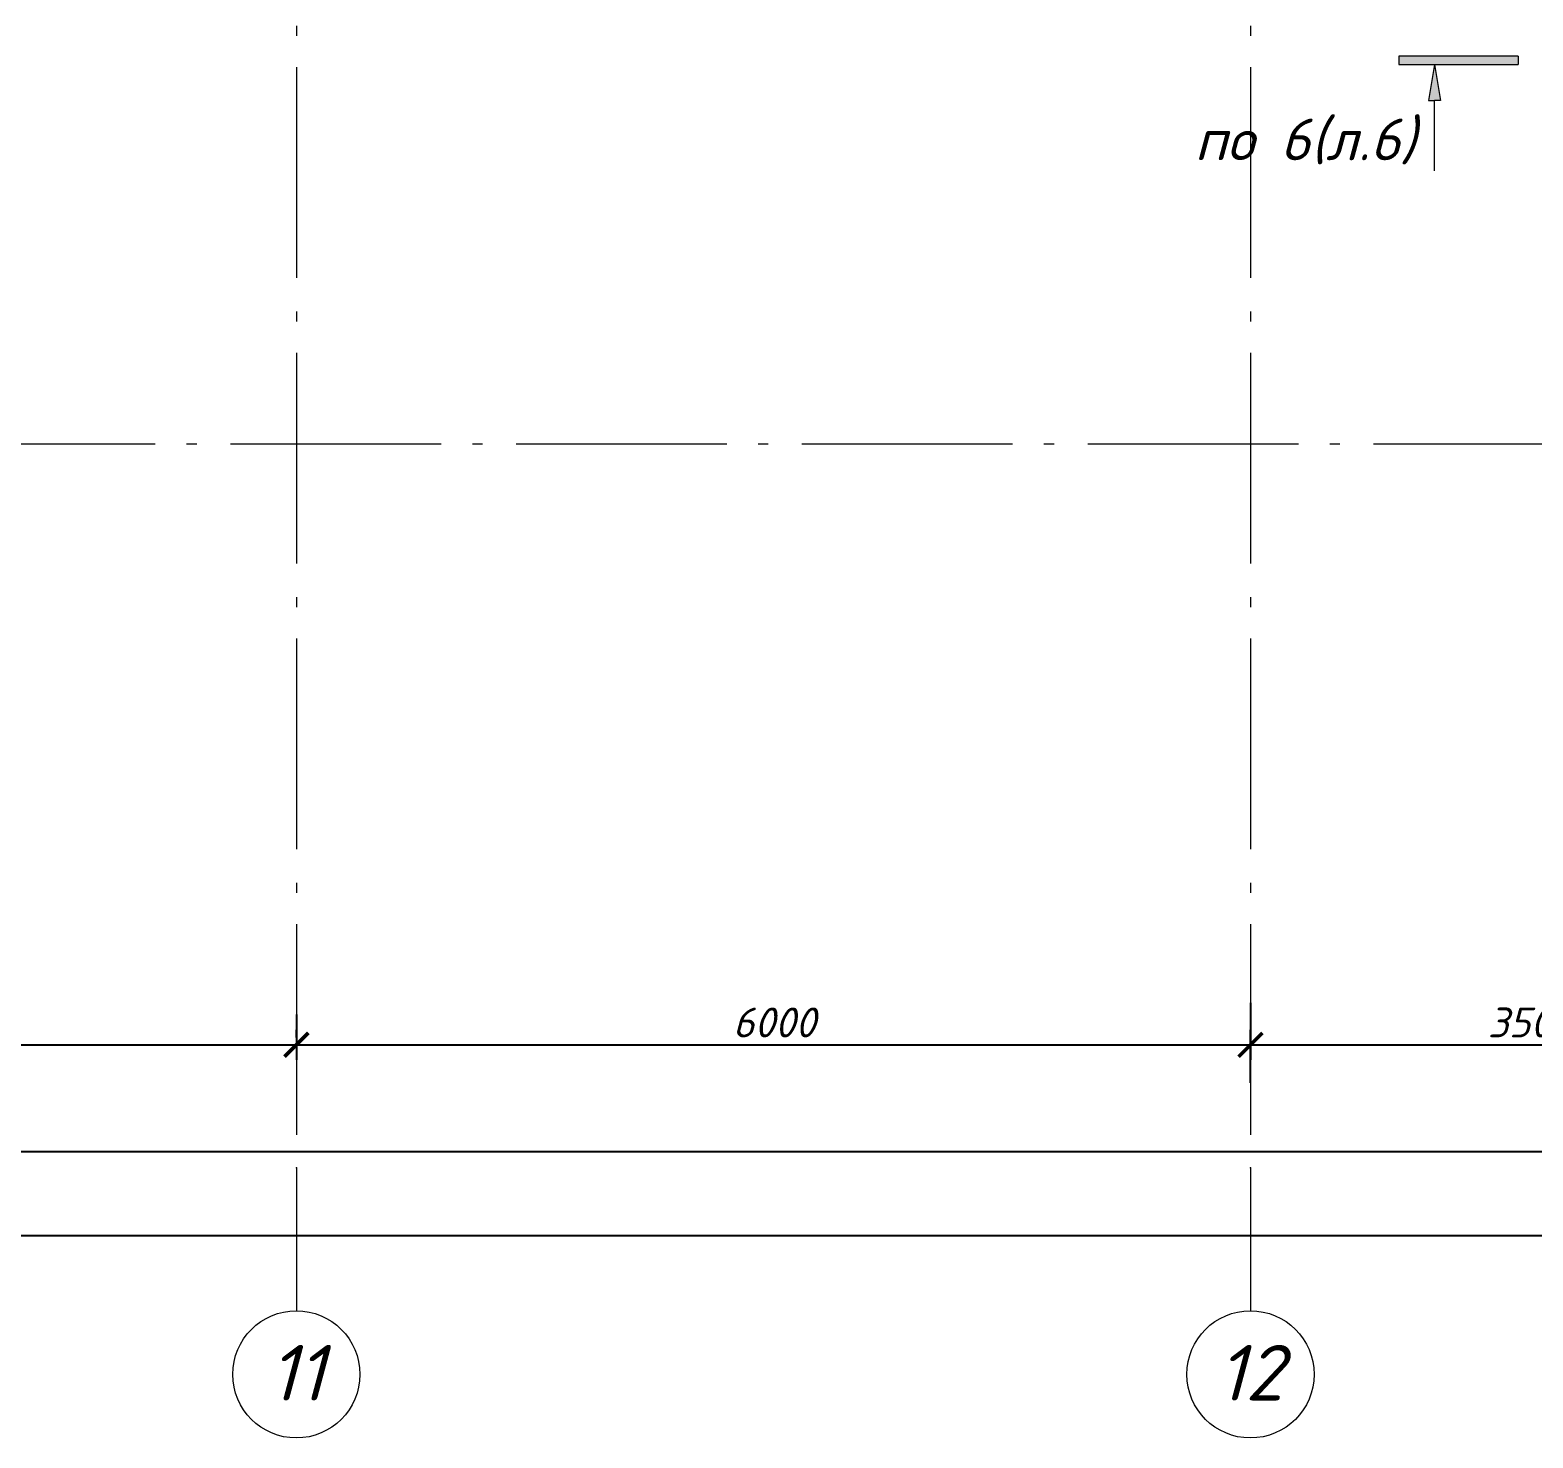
# Model space of a CAD drawing. Header units: millimetres. Extents: x -238377 to 196118, y -123284 to 30177.
# Drawn here: x -164176 to -154725, y -85462 to -76606 of the extents above; entities that cross this region are included whole.
import ezdxf
from ezdxf.enums import TextEntityAlignment as Align

# ---------------------------------------------------------------- set-up
doc = ezdxf.new("R2010")
doc.units = ezdxf.units.MM
doc.header["$MEASUREMENT"] = 0
doc.linetypes.add('Double Dashed', pattern=[1797.222233, 1325, -211.666656, 63.333344, -197.222233])
doc.layers.get('0').update_dxf_attribs({"lineweight": 5})
for name, color, linetype, lineweight in [('#Выноски', 150, 'Continuous', 15), ('#размеры', 7, 'Continuous', 5), ('оси_Ном._пера__96', 7, 'Continuous', 5), ('оси_Ном._пера__97', 7, 'Continuous', 20)]:
    doc.layers.add(name, color=color, linetype=linetype, lineweight=lineweight)
doc.layers.add('оси', color=7, linetype='Continuous')
doc.styles.get("Standard").update_dxf_attribs({"font": 'isocpeui.ttf'})
doc.styles.add('STEP PR', font='isocpeui.ttf')
doc.styles.add('СГЕНЕРИР_СТИЛЬ_3', font='gost_2_304-81_type.ttf')
doc.dimstyles.new('SPDS', dxfattribs={"dimscale": 10, "dimtxt": 2.5, "dimasz": 2, "dimexe": 1.25, "dimexo": 0.625, "dimtad": 1, "dimdec": 0, "dimrnd": 0.001, "dimtxsty": 'STEP PR', "dimblk": 'ARCHTICK', "dimcen": 2.5, "dimdle": 2, "dimclrd": 256, "dimclre": 256, "dimclrt": 7, "dimadec": 0, "dimazin": 2, "dimtfac": 0.75, "dimtdec": 0, "dimtmove": 1, "dimatfit": 3, "dimfxl": 1, "dimtolj": 1, "dimarcsym": 1})

# ---------------------------------------------------------------- blocks, each defined once
blk = doc.blocks.new('Стандартный маркер сетки_10')
at = {"layer": 'оси_Ном._пера__96', "linetype": 'Double Dashed'}
for p, q in [((900, 0), (20403.4, 0)), ((20403.4, 0), (21303.4, 0))]:
    blk.add_line(p, q, dxfattribs=at)
blk.add_point((20403.4, 0), dxfattribs=at)
blk.add_point((20403.4, 0), dxfattribs=at)
at = {"layer": 'оси_Ном._пера__97', "linetype": 'Continuous'}
blk.add_circle((21703.4, 0), 400, dxfattribs=at)
at = {"layer": 'оси_Ном._пера__96', "style": 'СГЕНЕРИР_СТИЛЬ_3'}
blk.add_attdef('AC_MarkerText_1', text='', height=350, rotation=90, dxfattribs=at).set_placement((21973.1, -173.1), align=Align.BOTTOM_LEFT)
blk = doc.blocks.new('Стандартный маркер сетки_11')
at = {"layer": 'оси_Ном._пера__96', "linetype": 'Double Dashed'}
for p, q in [((900, 0), (20403.4, 0)), ((20403.4, 0), (21303.4, 0))]:
    blk.add_line(p, q, dxfattribs=at)
blk.add_point((20403.4, 0), dxfattribs=at)
blk.add_point((20403.4, 0), dxfattribs=at)
at = {"layer": 'оси_Ном._пера__97', "linetype": 'Continuous'}
blk.add_circle((21703.4, 0), 400, dxfattribs=at)
at = {"layer": 'оси_Ном._пера__96', "style": 'СГЕНЕРИР_СТИЛЬ_3'}
blk.add_attdef('AC_MarkerText_1', text='', height=350, rotation=90, dxfattribs=at).set_placement((21973.1, -208.7), align=Align.BOTTOM_LEFT)
blk = doc.blocks.new('_ArchTick')
at = {"color": 0, "linetype": 'ByBlock', "const_width": 0.15}
blk.add_lwpolyline([(-0.5, -0.5), (0.5, 0.5)], dxfattribs=at)
blk = doc.blocks.new('*D24')
at = {"layer": '#размеры', "lineweight": -2, "transparency": 16777216}
for p, q in [((-214651.2, -83809.2), (-214651.2, -84283)), ((-147001.2, -83990.4), (-147001.2, -84283)), ((-214801.2, -84189.2), (-146851.2, -84189.2))]:
    blk.add_line(p, q, dxfattribs=at)
at = {"layer": 'Defpoints', "color": 0, "transparency": 16777216}
for p in [(-214651.2, -83762.3), (-147001.2, -83943.5), (-147001.2, -84189.2)]:
    blk.add_point(p, dxfattribs=at)
at = {"layer": '#размеры', "lineweight": -2, "transparency": 16777216, "xscale": 150, "yscale": 150, "zscale": 150, "rotation": 180}
blk.add_blockref('_ArchTick', (-214651.2, -84189.2), dxfattribs=at)
at = {"layer": '#размеры', "lineweight": -2, "transparency": 16777216, "xscale": 150, "yscale": 150, "zscale": 150}
blk.add_blockref('_ArchTick', (-147001.2, -84189.2), dxfattribs=at)
at = {"layer": '#размеры', "color": 7, "transparency": 16777216, "insert": (-180813.2, -84047.4), "char_height": 187.5, "attachment_point": 5, "style": 'STEP PR'}
blk.add_mtext('\\A1;67650', dxfattribs=at)
blk = doc.blocks.new('*D36')
at = {"layer": '#размеры', "lineweight": -2, "transparency": 16777216}
for p, q in [((-168501.2, -82650.6), (-168501.2, -83083)), ((-162501.2, -82799.6), (-162501.2, -83083)), ((-168651.2, -82989.2), (-162351.2, -82989.2))]:
    blk.add_line(p, q, dxfattribs=at)
at = {"layer": 'Defpoints', "color": 0, "transparency": 16777216}
for p in [(-168501.2, -82603.7), (-162501.2, -82752.8), (-162501.2, -82989.2)]:
    blk.add_point(p, dxfattribs=at)
at = {"layer": '#размеры', "lineweight": -2, "transparency": 16777216, "xscale": 150, "yscale": 150, "zscale": 150, "rotation": 180}
blk.add_blockref('_ArchTick', (-168501.2, -82989.2), dxfattribs=at)
at = {"layer": '#размеры', "lineweight": -2, "transparency": 16777216, "xscale": 150, "yscale": 150, "zscale": 150}
blk.add_blockref('_ArchTick', (-162501.2, -82989.2), dxfattribs=at)
at = {"layer": '#размеры', "color": 7, "transparency": 16777216, "insert": (-165496.4, -82848.6), "char_height": 187.5, "attachment_point": 5, "style": 'STEP PR'}
blk.add_mtext('\\A1;6000', dxfattribs=at)
blk = doc.blocks.new('*D37')
at = {"layer": '#размеры', "lineweight": -2, "transparency": 16777216}
for p, q in [((-162501.2, -82942.3), (-162501.2, -82895.5)), ((-156501.2, -83228.9), (-156501.2, -82895.5)), ((-162651.2, -82989.2), (-156351.2, -82989.2))]:
    blk.add_line(p, q, dxfattribs=at)
at = {"layer": 'Defpoints', "color": 0, "transparency": 16777216}
for p in [(-162501.2, -82989.2), (-156501.2, -82989.2), (-156501.2, -83275.8)]:
    blk.add_point(p, dxfattribs=at)
at = {"layer": '#размеры', "lineweight": -2, "transparency": 16777216, "xscale": 150, "yscale": 150, "zscale": 150, "rotation": 180}
blk.add_blockref('_ArchTick', (-162501.2, -82989.2), dxfattribs=at)
at = {"layer": '#размеры', "lineweight": -2, "transparency": 16777216, "xscale": 150, "yscale": 150, "zscale": 150}
blk.add_blockref('_ArchTick', (-156501.2, -82989.2), dxfattribs=at)
at = {"layer": '#размеры', "color": 7, "transparency": 16777216, "insert": (-159496.4, -82848.6), "char_height": 187.5, "attachment_point": 5, "style": 'STEP PR'}
blk.add_mtext('\\A1;6000', dxfattribs=at)
blk = doc.blocks.new('*D38')
at = {"layer": '#размеры', "lineweight": -2, "transparency": 16777216}
for p, q in [((-156501.2, -82726), (-156501.2, -83083)), ((-153001.2, -82700.4), (-153001.2, -83083)), ((-156651.2, -82989.2), (-152851.2, -82989.2))]:
    blk.add_line(p, q, dxfattribs=at)
at = {"layer": 'Defpoints', "color": 0, "transparency": 16777216}
for p in [(-156501.2, -82679.1), (-153001.2, -82653.5), (-153001.2, -82989.2)]:
    blk.add_point(p, dxfattribs=at)
at = {"layer": '#размеры', "lineweight": -2, "transparency": 16777216, "xscale": 150, "yscale": 150, "zscale": 150, "rotation": 180}
blk.add_blockref('_ArchTick', (-156501.2, -82989.2), dxfattribs=at)
at = {"layer": '#размеры', "lineweight": -2, "transparency": 16777216, "xscale": 150, "yscale": 150, "zscale": 150}
blk.add_blockref('_ArchTick', (-153001.2, -82989.2), dxfattribs=at)
at = {"layer": '#размеры', "color": 7, "transparency": 16777216, "insert": (-154746.4, -82848.6), "char_height": 187.5, "attachment_point": 5, "style": 'STEP PR'}
blk.add_mtext('\\A1;3500', dxfattribs=at)
blk = doc.blocks.new('*D72')
at = {"layer": '#размеры', "lineweight": -2, "transparency": 16777216}
for p, q in [((-184001.2, -83321.9), (-184001.2, -83754.4)), ((-147001.2, -83471), (-147001.2, -83754.4)), ((-184151.2, -83660.6), (-146851.2, -83660.6))]:
    blk.add_line(p, q, dxfattribs=at)
at = {"layer": 'Defpoints', "color": 0, "transparency": 16777216}
for p in [(-184001.2, -83275.1), (-147001.2, -83424.1), (-147001.2, -83660.6)]:
    blk.add_point(p, dxfattribs=at)
at = {"layer": '#размеры', "lineweight": -2, "transparency": 16777216, "xscale": 150, "yscale": 150, "zscale": 150, "rotation": 180}
blk.add_blockref('_ArchTick', (-184001.2, -83660.6), dxfattribs=at)
at = {"layer": '#размеры', "lineweight": -2, "transparency": 16777216, "xscale": 150, "yscale": 150, "zscale": 150}
blk.add_blockref('_ArchTick', (-147001.2, -83660.6), dxfattribs=at)
at = {"layer": '#размеры', "color": 7, "transparency": 16777216, "insert": (-165496.4, -83518.8), "char_height": 187.5, "attachment_point": 5, "style": 'STEP PR'}
blk.add_mtext('\\A1;37000', dxfattribs=at)
blk = doc.blocks.new('*U268')
at = {"ltscale": 100}
h = blk.add_hatch(color=256, dxfattribs=at)
h.dxf.hatch_style = 1
h.paths.add_polyline_path([(-335, 770), (-335, 700), (665, 700), (665, 770)])
h = blk.add_hatch(color=256, dxfattribs=at)
h.dxf.hatch_style = 1
h.paths.add_polyline_path([(-85, 400), (-35, 400), (15, 400), (-35, 700)])
at = {"linetype": 'Continuous', "ltscale": 100}
for p, q in [((-335, 770), (-335, 700)), ((665, 770), (-335, 770)), ((-335, 700), (665, 700)), ((-35, 700), (-85, 400)), ((-35, 700), (15, 400)), ((-85, 400), (-35, 400)), ((15, 400), (-35, 400))]:
    blk.add_line(p, q, dxfattribs=at)
blk.add_lwpolyline([(665, 770), (665, 700)], dxfattribs=at)
at = {"linetype": 'Continuous', "ltscale": 100, "extrusion": (-1, 1e-16, 0), "elevation": 35}
blk.add_lwpolyline([(190, 0), (-400, 0)], dxfattribs=at)
at = {"ltscale": 100, "style": 'STEP PR'}
blk.add_attdef('Nh', text='', height=350, dxfattribs=at).set_placement((-192, -102), align=Align.RIGHT)

msp = doc.modelspace()

# ---------------------------------------------------------------- linework, layer by layer
at = {"layer": 'оси_Ном._пера__96', "linetype": 'Double Dashed', "lineweight": 5}
msp.add_line((-143619.1, -79210.4), (-216265.2, -79210.4), dxfattribs=at)

# ---------------------------------------------------------------- block references
at = {"layer": '#Выноски', "xscale": 0.75, "yscale": 0.75, "zscale": 0.75}
msp.add_blockref('*U268', (-155317.3, -77348.4), dxfattribs=at).add_auto_attribs({'Nh': 'по 6(л.6)'})
at = {"layer": 'оси', "color": 251, "linetype": 'Continuous', "lineweight": 13}
ref = msp.add_blockref('Стандартный маркер сетки_10', (-162501.2, -63359), dxfattribs=dict(at, zscale=1000, rotation=270))
ref.add_attrib('AC_MarkerText_1', '11', dxfattribs={"color": 7, "linetype": 'Continuous', "lineweight": 13, "height": 350, "rotation": 360}).set_placement((-162674.3, -85332), align=Align.BOTTOM_LEFT)
ref = msp.add_blockref('Стандартный маркер сетки_11', (-156501.2, -63359), dxfattribs=dict(at, zscale=1000, rotation=270))
ref.add_attrib('AC_MarkerText_1', '12', dxfattribs={"color": 7, "linetype": 'Continuous', "lineweight": 13, "height": 350, "rotation": 360}).set_placement((-156709.9, -85332), align=Align.BOTTOM_LEFT)

# ---------------------------------------------------------------- dimensions: what is measured, and where the dimension line sits
at = {"layer": '#размеры'}
for base, p1, p2, picture, middle in [((-162501.2, -82989.2), (-168501.2, -82603.7), (-162501.2, -82752.8), '*D36', (-165496.4, -82989.2)), ((-153001.2, -82989.2), (-156501.2, -82679.1), (-153001.2, -82653.5), '*D38', (-154746.4, -82989.2)), ((-156501.2, -82989.2), (-162501.2, -82989.2), (-156501.2, -83275.8), '*D37', (-159496.4, -82989.2)), ((-147001.2, -83660.6), (-184001.2, -83275.1), (-147001.2, -83424.1), '*D72', (-165496.4, -83660.6)), ((-147001.2, -84189.2), (-214651.2, -83762.3), (-147001.2, -83943.5), '*D24', (-180813.2, -84189.2))]:
    dim = msp.add_linear_dim(base=base, p1=p1, p2=p2, dimstyle='SPDS', override={"dimscale": 75, "dimtxsty": 'STEP PR'}, dxfattribs=at)
    dim.commit()
    dim.dimension.update_dxf_attribs({"geometry": picture, "text_midpoint": middle, "dimtype": 160})

doc.saveas('drawing.dxf')
